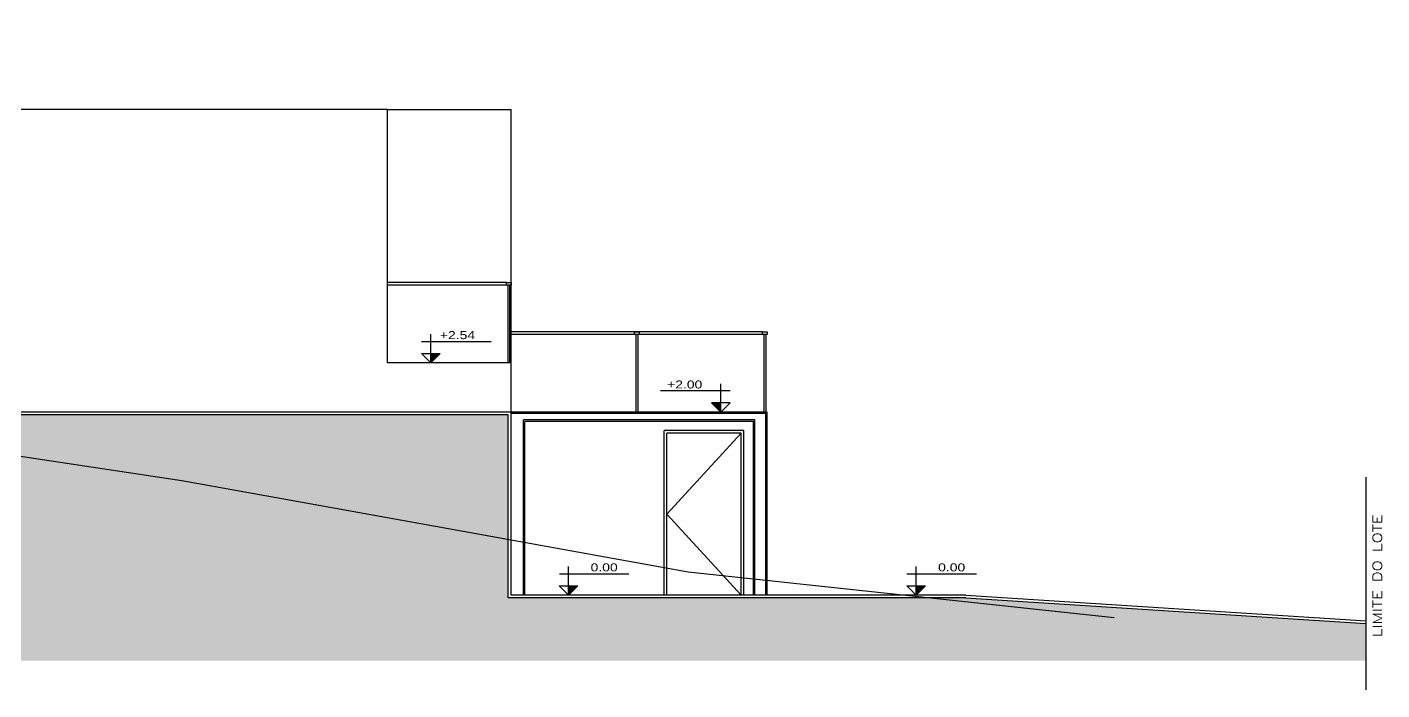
# Model space of a CAD drawing. Extents: x 285 to 405, y 94 to 191.
# Drawn here: x 390.66 to 405.47, y 181.37 to 188.62 of the extents above; entities that cross this region are included whole.
import ezdxf

# ---------------------------------------------------------------- set-up
doc = ezdxf.new("R2010")
doc.units = 0
doc.linetypes.add('HIDDEN', pattern=[9.525, 6.35, -3.175])
doc.layers.get('0').update_dxf_attribs({"linetype": 'CONTINUOUS'})
for name, color, linetype in [('A-ALVENA', 4, 'CONTINUOUS'), ('A-CURVA', 11, 'CONTINUOUS'), ('A-LINE-10', 1, 'CONTINUOUS'), ('A-LINE-20', 2, 'CONTINUOUS'), ('A-LINE-50', 5, 'CONTINUOUS'), ('A-REVEST', 25, 'CONTINUOUS'), ('COTAS', 3, 'CONTINUOUS'), ('G-HAT-20', 232, 'CONTINUOUS'), ('T-TEXT-30', 3, 'CONTINUOUS')]:
    doc.layers.add(name, color=color, linetype=linetype)
doc.styles.add('50-80', font='romans.shx', dxfattribs={"width": 1.3, "height": 0.1})
doc.styles.add('80', font='BRASIL.SHX', dxfattribs={"width": 1.3, "height": 0.0875})

# ---------------------------------------------------------------- blocks, each defined once
blk = doc.blocks.new('NIVEL-C')
at = {"color": 1}
for p, q in [((0, 0), (0, 0.312)), ((-0.1, 0.233), (0.659, 0.233)), ((-0.102, 0.102), (0.102, 0.102)), ((0, 0), (-0.102, 0.102)), ((0, 0), (0.102, 0.102))]:
    blk.add_line(p, q, dxfattribs=at)
blk.add_solid([(0, 0.102), (0, 0), (0, 0.102), (0.102, 0.102)], dxfattribs=at)
at = {"color": 2, "style": '80', "width": 1.3}
blk.add_attdef('NIVEL', (0.1, 0.259), '', height=0.0875, dxfattribs=at)

msp = doc.modelspace()

# ---------------------------------------------------------------- hatches: boundary and pattern name
at = {"layer": 'G-HAT-20'}
h = msp.add_hatch(color=256, dxfattribs=at)
h.paths.add_polyline_path([(389.0324, 184.1596), (387.4385, 184.3996), (381.9084, 184.3996), (381.9084, 184.3796), (380.1084, 184.3796), (380.1084, 184.1796), (379.8484, 184.1796), (379.8484, 184.3796), (376.9384, 184.3796), (376.9384, 184.5596), (376.6584, 184.5596), (376.6584, 184.7396), (376.3784, 184.7396), (376.3784, 184.9196), (376.0984, 184.9196), (376.0984, 185.0996), (373.093, 185.0996), (373.093, 184.8996), (372.833, 184.8996), (372.833, 185.2796), (372.553, 185.2796), (372.553, 185.4596), (372.273, 185.4596), (372.273, 185.6396), (371.993, 185.6396), (371.993, 185.8196), (371.713, 185.8196), (371.713, 185.9996), (371.433, 185.9996), (371.433, 186.1796), (370.493, 186.1796), (370.493, 184.9796), (367.433, 184.9796), (367.433, 186.1796), (366.4579, 186.1796), (363.6481, 187.1597), (362.9058, 187.6355), (362.3244, 188.1366), (361.7342, 188.6208), (361.7342, 181.6937), (405.2996, 181.6937), (405.2996, 182.0989), (400.9217, 182.3796), (395.9184, 182.3796), (395.9184, 183.0156), (395.1228, 183.1596), (392.3494, 183.6596)])
h.paths.add_polyline_path([(395.9184, 184.3796), (390.3984, 184.3796), (390.3984, 184.3996), (387.4385, 184.3996), (389.0324, 184.1596), (392.3494, 183.6596), (395.1228, 183.1596), (395.9184, 183.0156)], flags=17)
h.paths.add_polyline_path([(376.855, 183.2627), (376.855, 184.2846), (377.005, 184.2846), (377.005, 183.2627)], flags=24)

# ---------------------------------------------------------------- linework, layer by layer
msp.add_line((398.7484, 182.4096), (398.7484, 184.4096))
at = {"layer": 'A-ALVENA'}
for p, q in [((395.9484, 182.4096), (395.9484, 184.4096)), ((398.7334, 184.3946), (395.9484, 184.3946)), ((398.6134, 184.3246), (396.0834, 184.3246)), ((396.0834, 182.4096), (396.0834, 184.3246)), ((398.6134, 182.4096), (398.6134, 184.3246)), ((398.7334, 182.4096), (398.7334, 184.3946))]:
    msp.add_line(p, q, dxfattribs=at)
at = {"layer": 'A-CURVA'}
msp.add_lwpolyline([(402.5441, 182.1596), (397.8861, 182.6596), (395.1228, 183.1596), (392.3494, 183.6596), (389.0324, 184.1596), (385.7117, 184.6596), (381.5502, 185.1596), (377.1772, 185.6596), (371.743, 186.1596), (368.0241, 186.6596), (363.6613, 187.1869)], dxfattribs=at)
at = {"layer": 'A-LINE-10'}
for p, q in [((394.5984, 187.7196), (395.9484, 187.7196)), ((395.9484, 184.9496), (395.9484, 187.7196)), ((397.6234, 182.4096), (397.6234, 184.2096)), ((398.4934, 184.2096), (397.6234, 184.2096)), ((397.6534, 182.4096), (397.6534, 184.1796)), ((398.4634, 184.1796), (397.6534, 184.1796)), ((398.4634, 182.4096), (398.4634, 184.1796)), ((398.4934, 182.4096), (398.4934, 184.2096)), ((405.2996, 181.3729), (405.2996, 183.7005))]:
    msp.add_line(p, q, dxfattribs=at)
at = {"layer": 'A-LINE-10', "linetype": 'HIDDEN'}
for p, q in [((398.4634, 184.1796), (397.6534, 183.2946)), ((397.6534, 183.2946), (398.4634, 182.4096))]:
    msp.add_line(p, q, dxfattribs=at)
at = {"layer": 'A-LINE-20', "color": 3}
for p, q in [((394.5984, 187.7196), (379.8784, 187.7196)), ((394.5984, 184.9496), (394.5984, 187.7196)), ((395.9484, 184.9496), (394.5984, 184.9496)), ((395.9484, 184.4096), (395.9484, 184.9496))]:
    msp.add_line(p, q, dxfattribs=at)
at = {"layer": 'A-LINE-20'}
for p, q in [((395.8984, 185.8284), (394.5984, 185.8284)), ((395.8984, 185.7984), (394.5984, 185.7984)), ((395.9134, 185.7984), (395.9134, 184.9496)), ((395.9334, 185.7984), (395.9334, 184.9496)), ((398.6984, 185.2884), (395.9484, 185.2884)), ((398.6984, 185.2584), (395.9484, 185.2584)), ((397.3134, 185.2584), (397.3134, 184.4096)), ((397.3334, 185.2584), (397.3334, 184.4096)), ((398.7134, 185.2584), (398.7134, 184.4096)), ((398.7334, 185.2584), (398.7334, 184.4096))]:
    msp.add_line(p, q, dxfattribs=at)
for points in [[(395.8984, 185.8284), (395.9484, 185.8284), (395.9484, 185.7984), (395.8984, 185.7984)], [(397.2984, 185.2884), (397.3484, 185.2884), (397.3484, 185.2584), (397.2984, 185.2584)], [(398.6984, 185.2884), (398.7484, 185.2884), (398.7484, 185.2584), (398.6984, 185.2584)]]:
    msp.add_lwpolyline(points, close=True, dxfattribs=at)
at = {"layer": 'A-LINE-50'}
for p, q in [((395.9184, 184.3796), (390.3984, 184.3796)), ((395.9184, 182.3796), (395.9184, 184.3796)), ((400.9217, 182.3796), (395.9184, 182.3796)), ((400.9217, 182.3796), (405.2963, 182.0992))]:
    msp.add_line(p, q, dxfattribs=at)
at = {"layer": 'A-REVEST'}
for p, q in [((398.7484, 184.4096), (390.4284, 184.4096)), ((398.5984, 184.3096), (396.0984, 184.3096)), ((396.0984, 182.4096), (396.0984, 184.3096)), ((398.5984, 182.4096), (398.5984, 184.3096)), ((398.7484, 182.4096), (398.7484, 184.4096)), ((400.9233, 182.4096), (395.9484, 182.4096)), ((400.9233, 182.4096), (405.2996, 182.129))]:
    msp.add_line(p, q, dxfattribs=at)

# ---------------------------------------------------------------- block references
at = {"layer": 'COTAS'}
msp.add_blockref('NIVEL-C', (395.0707, 184.9496), dxfattribs=at).add_auto_attribs({'NIVEL': '+2.54'})
ref = msp.add_blockref('NIVEL-C', (398.2429, 184.4096), dxfattribs=dict(at, xscale=-1))
ref.add_attrib('NIVEL', '+2.00', (397.6552, 184.6691), dxfattribs={"layer": '0', "color": 2, "height": 0.0875, "style": '80', "width": 1.3})
ref = msp.add_blockref('NIVEL-C', (396.5778, 182.4096), dxfattribs=at)
ref.add_attrib('NIVEL', '0.00', (396.8188, 182.6691), dxfattribs={"layer": '0', "color": 2, "height": 0.0875, "style": '80', "width": 1.3})
ref = msp.add_blockref('NIVEL-C', (400.3777, 182.4096), dxfattribs=at)
ref.add_attrib('NIVEL', '0.00', (400.6187, 182.6691), dxfattribs={"layer": '0', "color": 2, "height": 0.0875, "style": '80', "width": 1.3})

# ---------------------------------------------------------------- texts
at = {"layer": 'T-TEXT-30', "ltscale": 0.0005, "style": '50-80', "width": 1.3}
msp.add_text('LIMITE DO LOTE', height=0.1, rotation=90, dxfattribs=at).set_placement((405.471, 181.9497))

doc.saveas('drawing.dxf')
